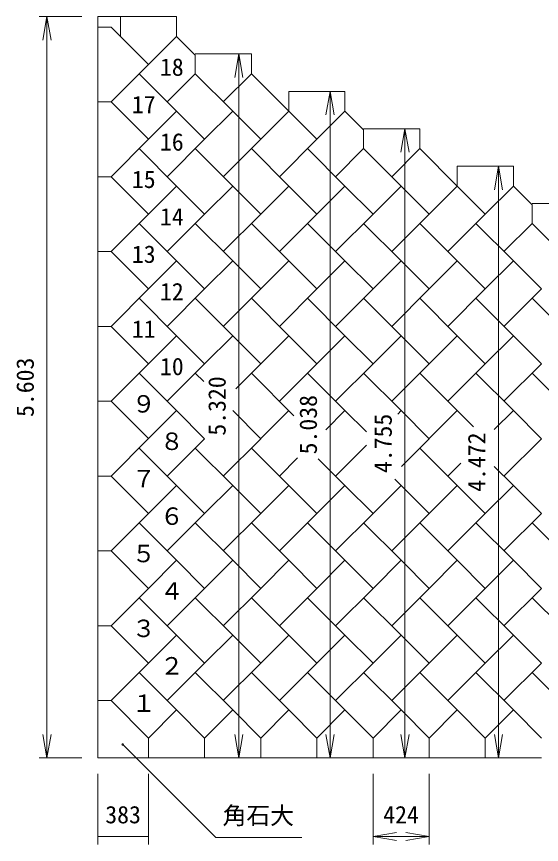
# Model space of a CAD drawing. Units: millimetres, scale not verified, with parts at other scales. Extents: x 880 to 2725, y 439 to 2924.
# Drawn here: x 880 to 1541, y 439 to 1483 of the extents above; entities that cross this region are included whole.
import ezdxf
from ezdxf.enums import TextEntityAlignment as Align

# ---------------------------------------------------------------- set-up
doc = ezdxf.new("R2010")
doc.units = ezdxf.units.MM
doc.header["$LTSCALE"] = 10
doc.layers.add('0_2', color=2, linetype='Continuous', lineweight=18)
doc.styles.add('ＭＳ ゴシック-5.0-0.0', font='')
doc.styles.get('ＭＳ ゴシック-5.0-0.0').set_extended_font_data('ＭＳ ゴシック-5.0-0.0')

msp = doc.modelspace()

# ---------------------------------------------------------------- linework, layer by layer
at = {"layer": '0_2', "color": 4}
for p, q in [((908.44, 1482.74), (962.45, 1482.74)), ((918.44, 1482.74), (913.23, 1453.19)), ((918.44, 1482.74), (918.44, 548.41)), ((918.44, 1482.74), (923.65, 1453.19)), ((1160.12, 1435.57), (1154.91, 1406.03)), ((1160.12, 1435.57), (1160.12, 548.41)), ((1160.12, 1435.57), (1165.33, 1406.03)), ((1275.05, 1388.41), (1269.84, 1358.86)), ((1275.05, 1388.41), (1275.05, 548.41)), ((1275.05, 1388.41), (1280.26, 1358.86)), ((1369.33, 1341.24), (1364.12, 1311.69)), ((1369.33, 1341.24), (1369.33, 548.41)), ((1369.33, 1341.24), (1374.54, 1311.69)), ((1487.18, 1294.05), (1481.97, 1264.5)), ((1487.18, 1294.05), (1487.18, 548.41)), ((1487.18, 1294.05), (1492.39, 1264.5)), ((918.44, 548.41), (913.23, 577.95)), ((918.44, 548.41), (923.65, 577.95)), ((1160.12, 548.41), (1154.91, 577.95)), ((1160.12, 548.41), (1165.33, 577.95)), ((1275.05, 548.41), (1269.84, 577.95)), ((1275.05, 548.41), (1280.26, 577.95)), ((1369.33, 548.41), (1364.12, 577.95)), ((1369.33, 548.41), (1374.54, 577.95)), ((1487.18, 548.41), (1481.97, 577.95)), ((1487.18, 548.41), (1492.39, 577.95)), ((1013.85, 565.22), (1130.95, 448.11)), ((908.44, 548.41), (962.45, 548.41)), ((982.45, 439.27), (982.45, 528.41)), ((1046.28, 439.27), (1046.28, 528.41)), ((1329.12, 439.27), (1329.12, 528.41)), ((1399.83, 439.27), (1399.83, 528.41)), ((982.45, 449.27), (1046.28, 449.27)), ((1329.12, 449.27), (1358.67, 454.47)), ((1329.12, 449.27), (1358.67, 444.06)), ((1329.12, 449.27), (1399.83, 449.27)), ((1399.83, 449.27), (1370.29, 454.47)), ((1399.83, 449.27), (1370.29, 444.06)), ((1130.95, 448.11), (1239.58, 448.11))]:
    msp.add_line(p, q, dxfattribs=at)
at = {"layer": '0_2'}
for p, q in [((982.45, 1482.74), (982.45, 548.41)), ((982.45, 1482.74), (1010.92, 1482.74)), ((1010.92, 1457.76), (1010.92, 1482.74)), ((1010.92, 1482.74), (1081.61, 1482.74)), ((1081.61, 1457.73), (1081.61, 1482.74)), ((982.45, 1469.57), (999.11, 1469.57)), ((999.11, 1469.57), (1046.28, 1422.41)), ((1046.28, 1422.41), (1081.61, 1457.73)), ((1081.61, 1457.73), (1105.18, 1434.16)), ((1105.18, 1435.57), (1175.86, 1435.57)), ((1105.18, 1410.59), (1105.18, 1434.16)), ((1175.86, 1410.57), (1175.86, 1435.57)), ((999.11, 1375.24), (1046.28, 1422.41)), ((1034.47, 1410.59), (1081.63, 1363.43)), ((1069.82, 1375.24), (1105.18, 1410.59)), ((1105.18, 1410.59), (1152.34, 1363.43)), ((1140.53, 1375.24), (1175.86, 1410.57)), ((1175.89, 1410.59), (1223.06, 1363.43)), ((1223.06, 1363.43), (1223.06, 1388.41)), ((1223.06, 1388.41), (1293.74, 1388.41)), ((1293.74, 1363.4), (1293.74, 1388.41)), ((982.45, 1375.24), (999.11, 1375.24)), ((999.11, 1375.24), (1046.28, 1328.07)), ((1046.28, 1328.07), (1081.61, 1363.4)), ((1081.61, 1363.4), (1116.96, 1328.05)), ((1116.99, 1328.07), (1152.32, 1363.4)), ((1152.32, 1363.4), (1187.67, 1328.05)), ((1187.7, 1328.07), (1223.06, 1363.43)), ((1223.03, 1363.4), (1258.38, 1328.05)), ((1258.41, 1328.07), (1293.74, 1363.4)), ((1293.74, 1363.4), (1317.31, 1339.83)), ((1317.31, 1341.24), (1387.99, 1341.24)), ((1317.31, 1316.26), (1317.31, 1339.83)), ((1387.99, 1316.23), (1387.99, 1341.24)), ((999.11, 1280.91), (1046.28, 1328.07)), ((1069.82, 1280.91), (1116.96, 1328.05)), ((1140.53, 1280.91), (1187.67, 1328.05)), ((1211.24, 1280.91), (1258.38, 1328.05)), ((1034.47, 1316.26), (1081.63, 1269.09)), ((1105.18, 1316.26), (1152.34, 1269.09)), ((1175.89, 1316.26), (1223.06, 1269.09)), ((1246.6, 1316.26), (1293.77, 1269.09)), ((1281.95, 1280.91), (1317.31, 1316.26)), ((1317.31, 1316.26), (1364.48, 1269.09)), ((1352.67, 1280.91), (1388.02, 1316.26)), ((1388.02, 1316.26), (1435.19, 1269.09)), ((1435.16, 1269.07), (1435.16, 1294.05)), ((1435.16, 1294.05), (1505.85, 1294.05)), ((1505.85, 1269.04), (1505.85, 1294.05)), ((982.45, 1280.91), (999.11, 1280.91)), ((999.11, 1280.91), (1046.28, 1233.74)), ((1046.28, 1233.74), (1081.61, 1269.07)), ((1081.61, 1269.07), (1116.96, 1233.71)), ((1116.99, 1233.74), (1152.32, 1269.07)), ((1152.32, 1269.07), (1187.67, 1233.71)), ((1187.7, 1233.74), (1223.03, 1269.07)), ((1223.03, 1269.07), (1258.38, 1233.71)), ((1258.41, 1233.74), (1293.74, 1269.07)), ((1293.74, 1269.07), (1329.09, 1233.71)), ((1329.12, 1233.74), (1364.45, 1269.07)), ((1364.45, 1269.07), (1399.81, 1233.71)), ((1399.83, 1233.74), (1435.16, 1269.07)), ((1435.16, 1269.07), (1470.52, 1233.71)), ((1470.54, 1233.74), (1505.87, 1269.07)), ((1505.87, 1269.07), (1529.44, 1245.5)), ((1529.44, 1246.91), (1600.13, 1246.91)), ((1529.44, 1221.93), (1529.44, 1245.5)), ((999.11, 1186.57), (1046.28, 1233.74)), ((1069.82, 1186.57), (1116.96, 1233.71)), ((1140.53, 1186.57), (1187.67, 1233.71)), ((1211.24, 1186.57), (1258.38, 1233.71)), ((1281.95, 1186.57), (1329.09, 1233.71)), ((1352.67, 1186.57), (1399.81, 1233.71)), ((1423.38, 1186.57), (1470.52, 1233.71)), ((1034.47, 1221.93), (1081.63, 1174.76)), ((1105.18, 1221.93), (1152.34, 1174.76)), ((1175.89, 1221.93), (1223.06, 1174.76)), ((1246.6, 1221.93), (1293.77, 1174.76)), ((1317.31, 1221.93), (1364.48, 1174.76)), ((1388.02, 1221.93), (1435.19, 1174.76)), ((1458.73, 1221.93), (1505.9, 1174.76)), ((1494.09, 1186.57), (1529.44, 1221.93)), ((1529.44, 1221.93), (1576.61, 1174.76)), ((982.45, 1186.57), (999.11, 1186.57)), ((999.11, 1186.57), (1046.28, 1139.41)), ((1046.28, 1139.41), (1081.61, 1174.73)), ((1081.61, 1174.73), (1116.96, 1139.38)), ((1116.99, 1139.41), (1152.32, 1174.73)), ((1152.32, 1174.73), (1187.67, 1139.38)), ((1187.7, 1139.41), (1223.03, 1174.73)), ((1223.03, 1174.73), (1258.38, 1139.38)), ((1258.41, 1139.41), (1293.74, 1174.73)), ((1293.74, 1174.73), (1329.09, 1139.38)), ((1329.12, 1139.41), (1364.45, 1174.73)), ((1364.45, 1174.73), (1399.81, 1139.38)), ((1399.83, 1139.41), (1435.16, 1174.73)), ((1435.16, 1174.73), (1470.52, 1139.38)), ((1470.54, 1139.41), (1505.87, 1174.73)), ((1505.87, 1174.73), (1541.23, 1139.38)), ((999.11, 1092.24), (1046.28, 1139.41)), ((1069.82, 1092.24), (1116.96, 1139.38)), ((1140.53, 1092.24), (1187.67, 1139.38)), ((1211.24, 1092.24), (1258.38, 1139.38)), ((1281.95, 1092.24), (1329.09, 1139.38)), ((1352.67, 1092.24), (1399.81, 1139.38)), ((1423.38, 1092.24), (1470.52, 1139.38)), ((1494.09, 1092.24), (1541.23, 1139.38)), ((1034.47, 1127.59), (1081.63, 1080.43)), ((1105.18, 1127.59), (1152.34, 1080.43)), ((1175.89, 1127.59), (1223.06, 1080.43)), ((1246.6, 1127.59), (1293.77, 1080.43)), ((1317.31, 1127.59), (1364.48, 1080.43)), ((1388.02, 1127.59), (1435.19, 1080.43)), ((1458.73, 1127.59), (1505.9, 1080.43)), ((1529.44, 1127.59), (1576.61, 1080.43)), ((982.45, 1092.24), (999.11, 1092.24)), ((999.11, 1092.24), (1046.28, 1045.07)), ((1046.28, 1045.07), (1081.61, 1080.4)), ((1081.61, 1080.4), (1116.96, 1045.05)), ((1116.99, 1045.07), (1152.32, 1080.4)), ((1152.32, 1080.4), (1187.67, 1045.05)), ((1187.7, 1045.07), (1223.03, 1080.4)), ((1223.03, 1080.4), (1258.38, 1045.05)), ((1258.41, 1045.07), (1293.74, 1080.4)), ((1293.74, 1080.4), (1329.09, 1045.05)), ((1329.12, 1045.07), (1364.45, 1080.4)), ((1364.45, 1080.4), (1399.81, 1045.05)), ((1399.83, 1045.07), (1435.16, 1080.4)), ((1435.16, 1080.4), (1470.52, 1045.05)), ((1470.54, 1045.07), (1505.87, 1080.4)), ((1505.87, 1080.4), (1541.23, 1045.05)), ((999.11, 997.91), (1046.28, 1045.07)), ((1069.82, 997.91), (1116.96, 1045.05)), ((1187.67, 1045.05), (1156.25, 1013.62)), ((1211.24, 997.91), (1258.38, 1045.05)), ((1281.95, 997.91), (1329.09, 1045.05)), ((1352.67, 997.91), (1399.81, 1045.05)), ((1423.38, 997.91), (1470.52, 1045.05)), ((1494.09, 997.91), (1541.23, 1045.05)), ((1034.47, 1033.26), (1081.63, 986.09)), ((1105.18, 1033.26), (1115.81, 1022.63)), ((1175.89, 1033.26), (1229.5, 979.65)), ((1246.6, 1033.26), (1293.77, 986.09)), ((1317.31, 1033.26), (1364.48, 986.09)), ((1388.02, 1033.26), (1435.19, 986.09)), ((1458.73, 1033.26), (1505.9, 986.09)), ((1529.44, 1033.26), (1576.61, 986.09)), ((982.45, 997.91), (999.11, 997.91)), ((999.11, 997.91), (1046.28, 950.74)), ((1046.28, 950.74), (1081.61, 986.07)), ((1081.61, 986.07), (1116.96, 950.71)), ((1152.32, 986.07), (1187.67, 950.71)), ((1187.7, 950.74), (1223.06, 986.09)), ((1293.74, 986.07), (1269.54, 961.87)), ((1293.74, 986.07), (1320.69, 959.12)), ((1364.45, 986.07), (1360.18, 981.8)), ((1364.45, 986.07), (1399.81, 950.71)), ((1399.83, 950.74), (1435.16, 986.07)), ((1435.16, 986.07), (1455.54, 965.69)), ((1505.87, 986.07), (1481.91, 962.1)), ((1505.87, 986.07), (1541.23, 950.71)), ((999.11, 903.57), (1046.28, 950.74)), ((1069.82, 903.57), (1116.96, 950.71)), ((1140.53, 903.57), (1187.67, 950.71)), ((1399.81, 950.71), (1364.85, 915.75)), ((1494.09, 903.57), (1541.23, 950.71)), ((1281.95, 903.57), (1321.04, 942.66)), ((1034.47, 938.93), (1081.63, 891.76)), ((1105.18, 938.93), (1152.34, 891.76)), ((1175.89, 938.93), (1223.06, 891.76)), ((1388.02, 938.93), (1435.19, 891.76)), ((1211.24, 903.57), (1234.19, 926.52)), ((1293.77, 891.76), (1260.02, 925.5)), ((1423.38, 903.57), (1439.54, 919.74)), ((1505.9, 891.76), (1481.91, 915.75)), ((982.45, 903.57), (999.11, 903.57)), ((999.11, 903.57), (1046.28, 856.41)), ((1364.48, 891.76), (1356.45, 899.79)), ((1046.28, 856.41), (1081.61, 891.73)), ((1081.61, 891.73), (1116.96, 856.38)), ((1116.99, 856.41), (1152.32, 891.73)), ((1152.32, 891.73), (1187.67, 856.38)), ((1187.7, 856.41), (1223.03, 891.73)), ((1223.03, 891.73), (1258.38, 856.38)), ((1258.41, 856.41), (1293.74, 891.73)), ((1293.74, 891.73), (1329.09, 856.38)), ((1329.12, 856.41), (1364.45, 891.73)), ((1364.45, 891.73), (1399.81, 856.38)), ((1399.83, 856.41), (1435.16, 891.73)), ((1470.52, 856.38), (1435.16, 891.73)), ((1470.54, 856.41), (1505.87, 891.73)), ((1505.87, 891.73), (1541.23, 856.38)), ((999.11, 809.24), (1046.28, 856.41)), ((1069.82, 809.24), (1116.96, 856.38)), ((1140.53, 809.24), (1187.67, 856.38)), ((1211.24, 809.24), (1258.38, 856.38)), ((1281.95, 809.24), (1329.09, 856.38)), ((1352.67, 809.24), (1399.81, 856.38)), ((1423.38, 809.24), (1470.52, 856.38)), ((1494.09, 809.24), (1541.23, 856.38)), ((1034.47, 844.59), (1081.63, 797.43)), ((1105.18, 844.59), (1152.34, 797.43)), ((1175.89, 844.59), (1223.06, 797.43)), ((1246.6, 844.59), (1293.77, 797.43)), ((1317.31, 844.59), (1364.48, 797.43)), ((1388.02, 844.59), (1435.19, 797.43)), ((1458.73, 844.59), (1505.9, 797.43)), ((1529.44, 844.59), (1576.61, 797.43)), ((982.45, 809.24), (999.11, 809.24)), ((999.11, 809.24), (1046.28, 762.07)), ((1046.28, 762.07), (1081.61, 797.4)), ((1081.61, 797.4), (1116.96, 762.05)), ((1116.99, 762.07), (1152.32, 797.4)), ((1152.32, 797.4), (1187.67, 762.05)), ((1187.7, 762.07), (1223.03, 797.4)), ((1223.03, 797.4), (1258.38, 762.05)), ((1258.41, 762.07), (1293.74, 797.4)), ((1293.74, 797.4), (1329.09, 762.05)), ((1329.12, 762.07), (1364.45, 797.4)), ((1364.45, 797.4), (1399.81, 762.05)), ((1399.83, 762.07), (1435.16, 797.4)), ((1435.16, 797.4), (1470.52, 762.05)), ((1470.54, 762.07), (1505.87, 797.4)), ((1505.87, 797.4), (1541.23, 762.05)), ((999.11, 714.91), (1046.28, 762.07)), ((1069.82, 714.91), (1116.96, 762.05)), ((1140.53, 714.91), (1187.67, 762.05)), ((1211.24, 714.91), (1258.38, 762.05)), ((1281.95, 714.91), (1329.09, 762.05)), ((1352.67, 714.91), (1399.81, 762.05)), ((1423.38, 714.91), (1470.52, 762.05)), ((1494.09, 714.91), (1541.23, 762.05)), ((1034.47, 750.26), (1081.63, 703.09)), ((1105.18, 750.26), (1152.34, 703.09)), ((1175.89, 750.26), (1223.06, 703.09)), ((1246.6, 750.26), (1293.77, 703.09)), ((1317.31, 750.26), (1364.48, 703.09)), ((1388.02, 750.26), (1435.19, 703.09)), ((1458.73, 750.26), (1505.9, 703.09)), ((1529.44, 750.26), (1576.61, 703.09)), ((982.45, 714.91), (999.11, 714.91)), ((999.11, 714.91), (1046.28, 667.74)), ((1046.28, 667.74), (1081.61, 703.07)), ((1081.61, 703.07), (1116.96, 667.71)), ((1116.99, 667.74), (1152.32, 703.07)), ((1152.32, 703.07), (1187.67, 667.71)), ((1187.7, 667.74), (1223.03, 703.07)), ((1223.03, 703.07), (1258.38, 667.71)), ((1258.41, 667.74), (1293.74, 703.07)), ((1293.74, 703.07), (1329.09, 667.71)), ((1329.12, 667.74), (1364.45, 703.07)), ((1364.45, 703.07), (1399.81, 667.71)), ((1399.83, 667.74), (1435.16, 703.07)), ((1435.16, 703.07), (1470.52, 667.71)), ((1470.54, 667.74), (1505.87, 703.07)), ((1505.87, 703.07), (1541.23, 667.71)), ((999.11, 620.57), (1046.28, 667.74)), ((1069.82, 620.57), (1116.96, 667.71)), ((1140.53, 620.57), (1187.67, 667.71)), ((1211.24, 620.57), (1258.38, 667.71)), ((1281.95, 620.57), (1329.09, 667.71)), ((1352.67, 620.57), (1399.81, 667.71)), ((1423.38, 620.57), (1470.52, 667.71)), ((1494.09, 620.57), (1541.23, 667.71)), ((1034.47, 655.93), (1081.63, 608.76)), ((1105.18, 655.93), (1152.34, 608.76)), ((1175.89, 655.93), (1223.06, 608.76)), ((1246.6, 655.93), (1293.77, 608.76)), ((1317.31, 655.93), (1364.48, 608.76)), ((1388.02, 655.93), (1435.19, 608.76)), ((1458.73, 655.93), (1505.9, 608.76)), ((1529.44, 655.93), (1576.61, 608.76)), ((982.45, 620.57), (999.11, 620.57)), ((999.11, 620.57), (1046.28, 573.41)), ((1046.28, 573.41), (1081.63, 608.76)), ((1081.63, 608.76), (1116.99, 573.41)), ((1116.99, 573.41), (1152.34, 608.76)), ((1152.34, 608.76), (1187.7, 573.41)), ((1187.7, 573.41), (1223.06, 608.76)), ((1223.06, 608.76), (1258.41, 573.41)), ((1258.41, 573.41), (1293.77, 608.76)), ((1293.77, 608.76), (1329.12, 573.41)), ((1329.12, 573.41), (1364.48, 608.76)), ((1364.48, 608.76), (1399.83, 573.41)), ((1399.83, 573.41), (1435.19, 608.76)), ((1435.19, 608.76), (1470.54, 573.41)), ((1470.54, 573.41), (1505.9, 608.76)), ((1505.9, 608.76), (1541.25, 573.41)), ((1046.28, 573.41), (1046.28, 548.41)), ((1116.99, 573.41), (1116.99, 548.41)), ((1187.7, 573.41), (1187.7, 548.41)), ((1258.41, 573.41), (1258.41, 548.41)), ((1329.12, 573.41), (1329.12, 548.41)), ((1399.83, 573.41), (1399.83, 548.41)), ((1470.54, 573.41), (1470.54, 548.41)), ((982.45, 548.41), (1046.28, 548.41)), ((1046.28, 548.41), (1116.99, 548.41)), ((1116.99, 548.41), (1187.7, 548.41)), ((1187.7, 548.41), (1258.41, 548.41)), ((1258.41, 548.41), (1329.12, 548.41)), ((1329.12, 548.41), (1399.83, 548.41)), ((1399.83, 548.41), (1470.54, 548.41)), ((1470.54, 548.41), (1541.25, 548.41))]:
    msp.add_line(p, q, dxfattribs=at)
msp.add_circle((1013.85, 565.22), 1, dxfattribs=at)

# ---------------------------------------------------------------- texts
at = {"layer": '0_2', "color": 7, "style": 'ＭＳ ゴシック-5.0-0.0'}
for s, p in [('18', (1060.72, 1401.49)), ('17', (1025.37, 1354.33)), ('16', (1060.72, 1307.15)), ('15', (1025.37, 1260)), ('14', (1060.72, 1212.82)), ('13', (1025.37, 1165.67)), ('12', (1060.72, 1118.49)), ('11', (1025.37, 1071.33)), ('10', (1060.72, 1024.15)), ('９', (1025.37, 977)), ('８', (1060.72, 929.82)), ('７', (1025.37, 882.67)), ('６', (1060.72, 835.49)), ('５', (1025.37, 788.33)), ('４', (1060.72, 741.15)), ('３', (1025.37, 694)), ('２', (1060.72, 646.82)), ('１', (1025.37, 599.67)), ('383', (991.86, 459.27)), ('角石大', (1139.58, 458.11)), ('424', (1341.98, 459.27))]:
    msp.add_text(s, height=21.99, dxfattribs=at).set_placement(p, align=Align.BOTTOM_LEFT)
for s, p in [('5.603', (908.44, 978.07)), ('5.320', (1150.12, 954.49)), ('5.038', (1265.05, 930.91)), ('4.755', (1359.33, 907.32)), ('4.472', (1477.18, 883.73))]:
    msp.add_text(s, height=21.99, rotation=90, dxfattribs=at).set_placement(p, align=Align.BOTTOM_LEFT)

doc.saveas('drawing.dxf')
